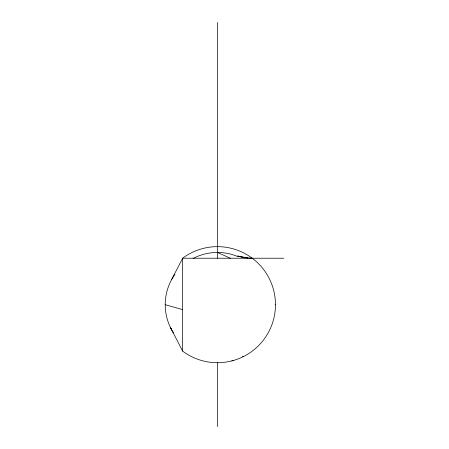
<?xml version="1.0" encoding="UTF-8"?>
<svg xmlns="http://www.w3.org/2000/svg" width="449" height="449" viewBox="0 0 449 449"><rect width="100%" height="100%" fill="white"/><g stroke="black" fill="none" stroke-linecap="round" stroke-linejoin="round"><path stroke-width="0.67" d="M171.63 279.581L182.648 258.226L283.796 258.226M231.959 360.867L233.239 360.519L232.167 360.278M275.097 304.68L275.473 304.68M243.891 257.715L252.226 258.226M242.527 356.523L243.409 356.579M240.737 256.783L244.688 257.76L237.56 256.014L247.797 257.956M165.204 304.68L182.648 309.614M217.439 252.45L230.309 258.226M171.63 329.774L170.48 327.557L182.648 351.129A58.033 58.033 0 0 0 260.375 343.721A58.033 58.033 0 0 0 260.375 265.64A58.033 58.033 0 0 0 182.648 258.226L182.648 351.129M217.439 22.45L217.439 258.175M217.439 362.708L217.439 426.55M173.499 332.917A52.23 52.23 0 0 1 174.936 274.322M193.205 258.411A52.23 52.23 0 0 1 237.336 256.385"/></g></svg>
